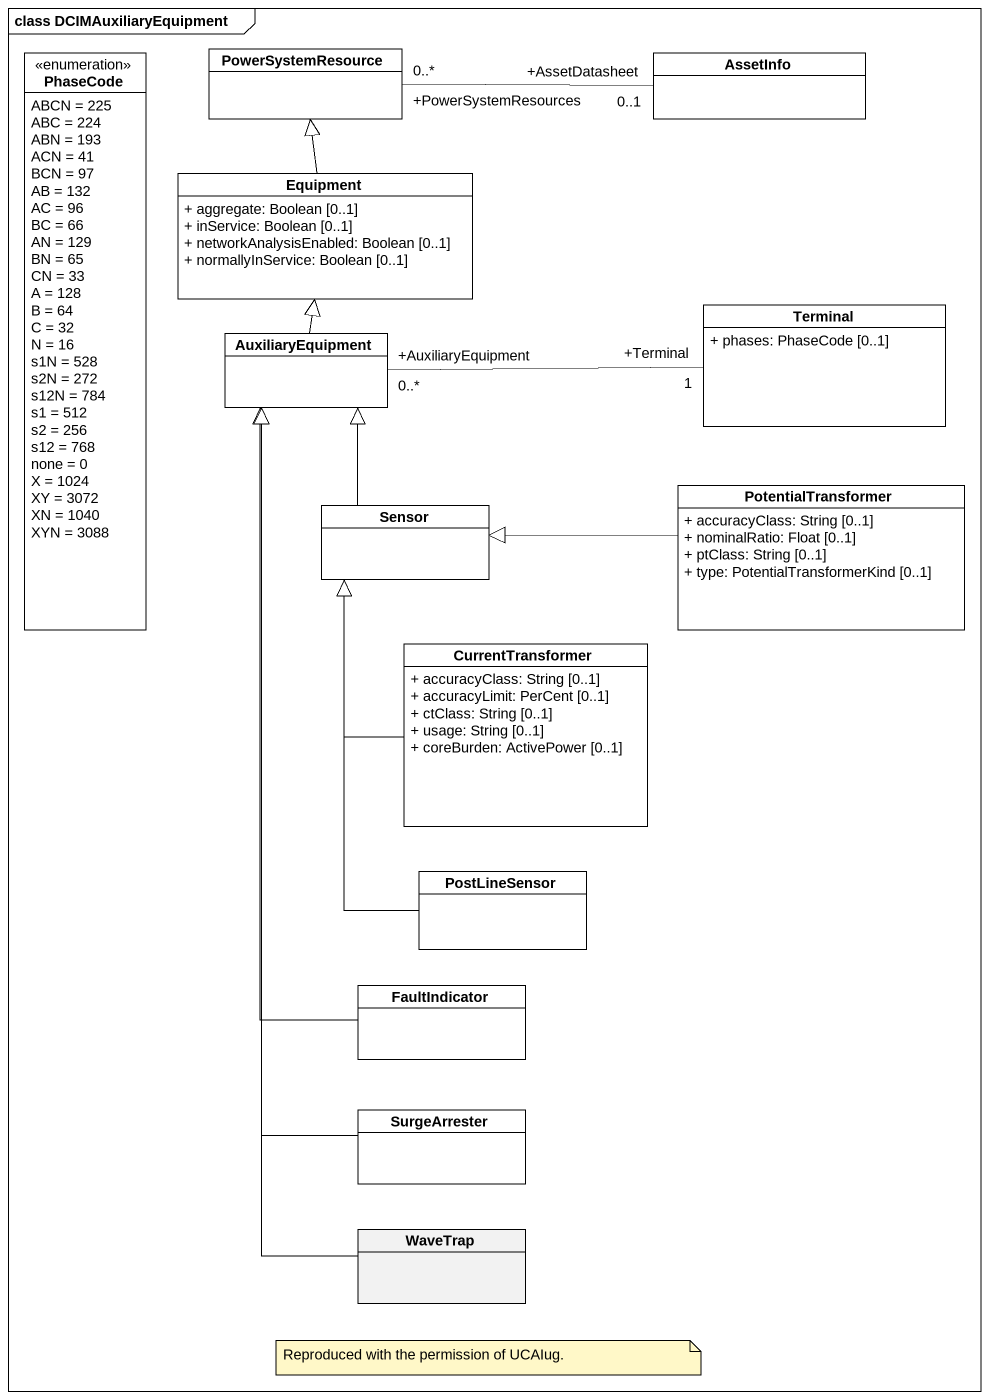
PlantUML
@startuml
mainframe class DCIMAuxiliaryEquipment
hide circle
hide empty members
skinparam classAttributeIconSize 0
enum PhaseCode #FFFFFF {
  ABCN = 225
  ABC = 224
  ABN = 193
  ACN = 41
  BCN = 97
  AB = 132
  AC = 96
  BC = 66
  AN = 129
  BN = 65
  CN = 33
  A = 128
  B = 64
  C = 32
  N = 16
  s1N = 528
  s2N = 272
  s12N = 784
  s1 = 512
  s2 = 256
  s12 = 768
  none = 0
  X = 1024
  XY = 3072
  XN = 1040
  XYN = 3088
}
class PowerSystemResource #FFFFFF
class AssetInfo #FFFFFF
class Equipment #FFFFFF {
  + aggregate: Boolean [0..1]
  + inService: Boolean [0..1]
  + networkAnalysisEnabled: Boolean [0..1]
  + normallyInService: Boolean [0..1]
}
class Terminal #FFFFFF {
  + phases: PhaseCode [0..1]
}
class AuxiliaryEquipment #FFFFFF
class PotentialTransformer #FFFFFF {
  + accuracyClass: String [0..1]
  + nominalRatio: Float [0..1]
  + ptClass: String [0..1]
  + type: PotentialTransformerKind [0..1]
}
class Sensor #FFFFFF
class CurrentTransformer #FFFFFF {
  + accuracyClass: String [0..1]
  + accuracyLimit: PerCent [0..1]
  + ctClass: String [0..1]
  + usage: String [0..1]
  + coreBurden: ActivePower [0..1]
}
class PostLineSensor #FFFFFF
class FaultIndicator #FFFFFF
class SurgeArrester #FFFFFF
class WaveTrap
AssetInfo "+AssetDatasheet\n0..1" -left- "+PowerSystemResources\n0..*" PowerSystemResource
Equipment -up-|> PowerSystemResource
AuxiliaryEquipment -up-|> Equipment
AuxiliaryEquipment "+AuxiliaryEquipment\n0..*" -right- "+Terminal\n1" Terminal
PotentialTransformer -left-|> Sensor
Sensor -up-|> AuxiliaryEquipment
CurrentTransformer -up-|> Sensor
PostLineSensor -up-|> Sensor
FaultIndicator -up-|> AuxiliaryEquipment
SurgeArrester -up-|> AuxiliaryEquipment
WaveTrap -up-|> AuxiliaryEquipment
note as N1
  Reproduced with the permission of UCAIug.
end note
@enduml
